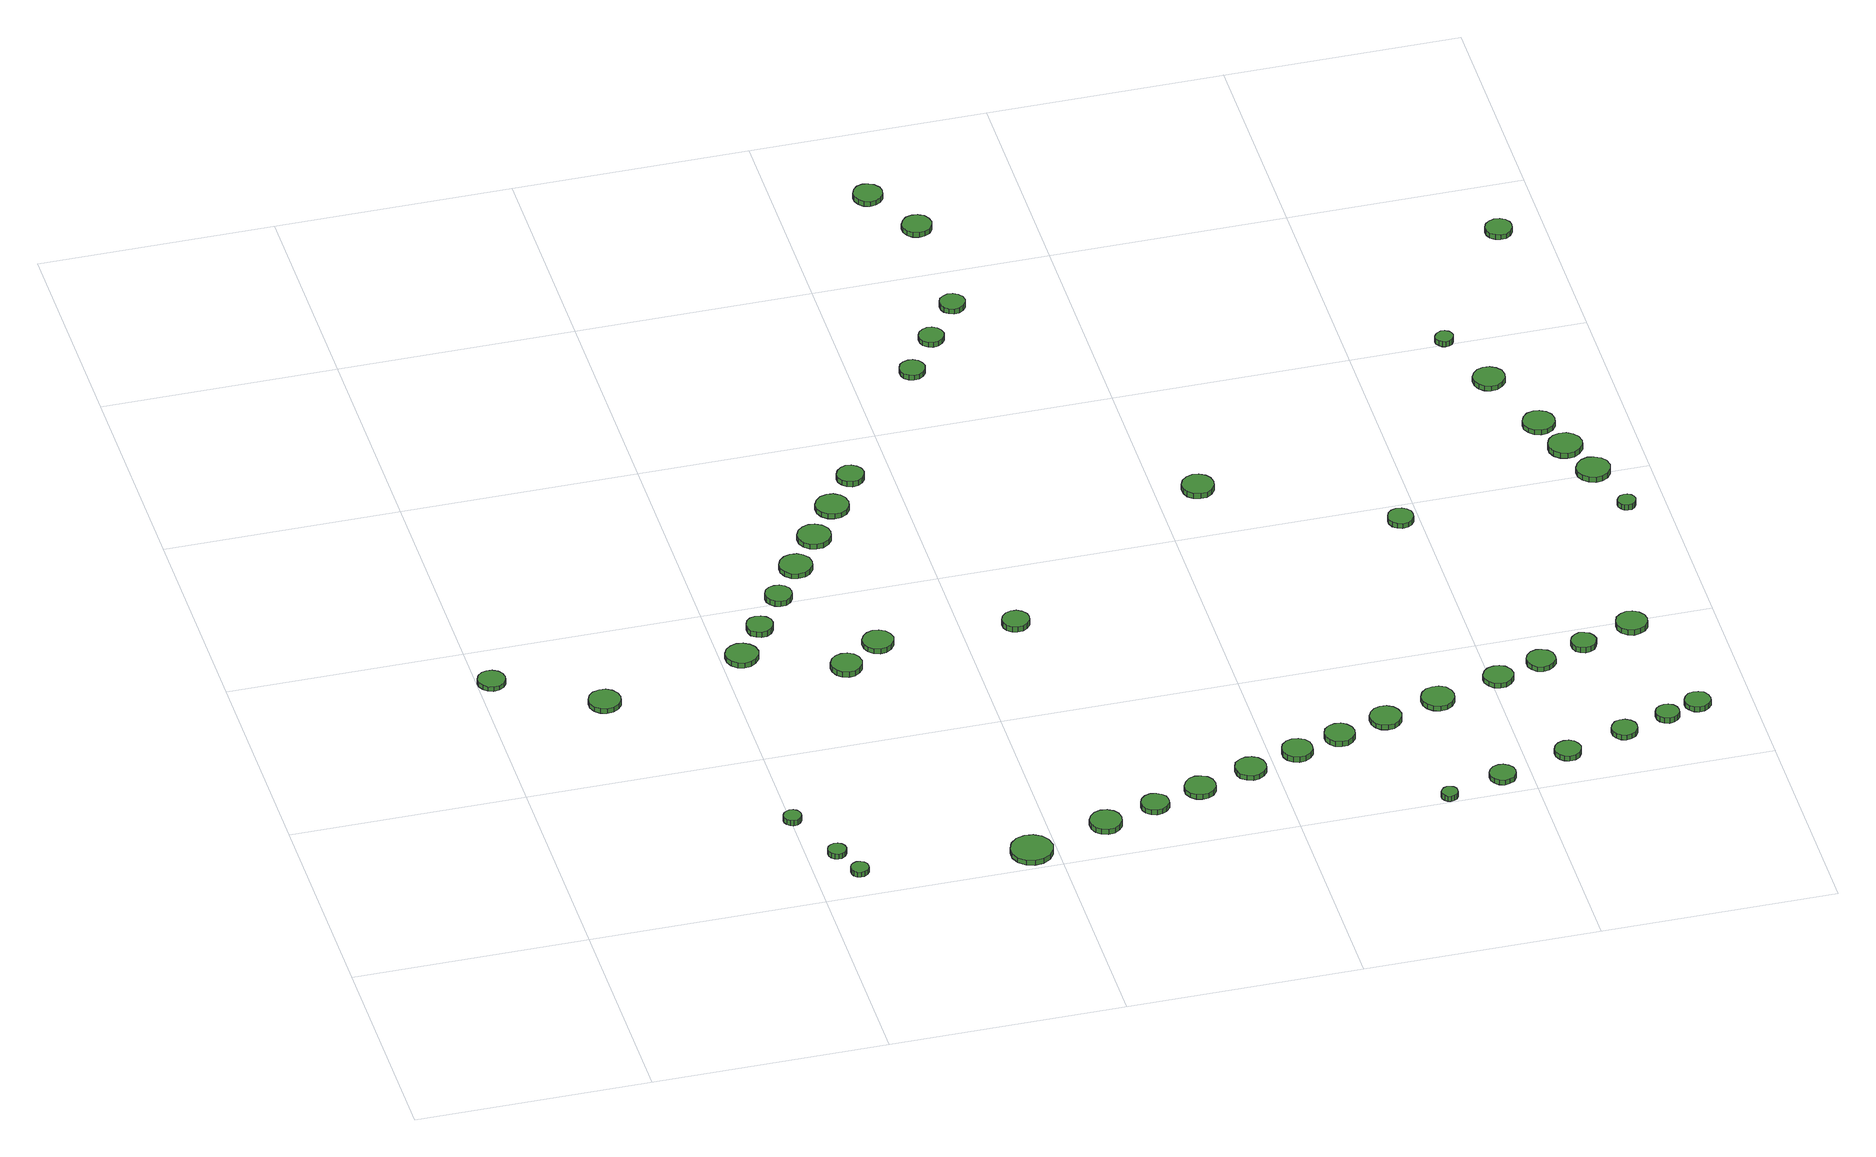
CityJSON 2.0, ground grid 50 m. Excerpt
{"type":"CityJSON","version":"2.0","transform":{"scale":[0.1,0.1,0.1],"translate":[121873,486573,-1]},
"CityObjects":{
"tree1":{"type":"SolitaryVegetationObject","attributes":{"function":"something"},"geometry":[{"type":"MultiSurface","lod":"1","boundaries":[[[0,1,2,3,4,5,6,7,8,9,10,11,12,13,14]],[[15,16,17,18,19,20,21,22,23,24,25,26,27,28,29]],[[0,29,28,1]],[[1,28,27,2]],[[2,27,26,3]],[[3,26,25,4]],[[4,25,24,5]],[[5,24,23,6]],[[6,23,22,7]],[[7,22,21,8]],[[8,21,20,9]],[[9,20,19,10]],[[10,19,18,11]],[[11,18,17,12]],[[12,17,16,13]],[[13,16,15,14]],[[14,15,29,0]]]}]},
"tree2":{"type":"SolitaryVegetationObject","attributes":{"function":"something"},"geometry":[{"type":"MultiSurface","lod":"1","boundaries":[[[30,31,32,33,34,35,36,37,38,39,40,41,42,43,44]],[[45,46,47,48,49,50,51,52,53,54,55,56,57,58,59]],[[30,59,58,31]],[[31,58,57,32]],[[32,57,56,33]],[[33,56,55,34]],[[34,55,54,35]],[[35,54,53,36]],[[36,53,52,37]],[[37,52,51,38]],[[38,51,50,39]],[[39,50,49,40]],[[40,49,48,41]],[[41,48,47,42]],[[42,47,46,43]],[[43,46,45,44]],[[44,45,59,30]]]}]},
"tree3":{"type":"SolitaryVegetationObject","attributes":{"function":"something"},"geometry":[{"type":"MultiSurface","lod":"1","boundaries":[[[60,61,62,63,64,65,66,67,68,69,70,71,72,73,74]],[[75,76,77,78,79,80,81,82,83,84,85,86,87,88,89]],[[60,89,88,61]],[[61,88,87,62]],[[62,87,86,63]],[[63,86,85,64]],[[64,85,84,65]],[[65,84,83,66]],[[66,83,82,67]],[[67,82,81,68]],[[68,81,80,69]],[[69,80,79,70]],[[70,79,78,71]],[[71,78,77,72]],[[72,77,76,73]],[[73,76,75,74]],[[74,75,89,60]]]}]},
"tree4":{"type":"SolitaryVegetationObject","attributes":{"function":"something"},"geometry":[{"type":"MultiSurface","lod":"1","boundaries":[[[90,91,92,93,94,95,96,97,98,99,100,101,102,103,104]],[[105,106,107,108,109,110,111,112,113,114,115,116,117,118,119]],[[90,119,118,91]],[[91,118,117,92]],[[92,117,116,93]],[[93,116,115,94]],[[94,115,114,95]],[[95,114,113,96]],[[96,113,112,97]],[[97,112,111,98]],[[98,111,110,99]],[[99,110,109,100]],[[100,109,108,101]],[[101,108,107,102]],[[102,107,106,103]],[[103,106,105,104]],[[104,105,119,90]]]}]},
"tree5":{"type":"SolitaryVegetationObject","attributes":{"function":"something"},"geometry":[{"type":"MultiSurface","lod":"1","boundaries":[[[120,121,122,123,124,125,126,127,128,129,130,131,132,133,134]],[[135,136,137,138,139,140,141,142,143,144,145,146,147,148,149]],[[120,149,148,121]],[[121,148,147,122]],[[122,147,146,123]],[[123,146,145,124]],[[124,145,144,125]],[[125,144,143,126]],[[126,143,142,127]],[[127,142,141,128]],[[128,141,140,129]],[[129,140,139,130]],[[130,139,138,131]],[[131,138,137,132]],[[132,137,136,133]],[[133,136,135,134]],[[134,135,149,120]]]}]},
"tree6":{"type":"SolitaryVegetationObject","attributes":{"function":"something"},"geometry":[{"type":"MultiSurface","lod":"1","boundaries":[[[150,151,152,153,154,155,156,157,158,159,160,161,162,163,164]],[[165,166,167,168,169,170,171,172,173,174,175,176,177,178,179]],[[150,179,178,151]],[[151,178,177,152]],[[152,177,176,153]],[[153,176,175,154]],[[154,175,174,155]],[[155,174,173,156]],[[156,173,172,157]],[[157,172,171,158]],[[158,171,170,159]],[[159,170,169,160]],[[160,169,168,161]],[[161,168,167,162]],[[162,167,166,163]],[[163,166,165,164]],[[164,165,179,150]]]}]},
"tree7":{"type":"SolitaryVegetationObject","attributes":{"function":"something"},"geometry":[{"type":"MultiSurface","lod":"1","boundaries":[[[180,181,182,183,184,185,186,187,188,189,190,191,192,193,194]],[[195,196,197,198,199,200,201,202,203,204,205,206,207,208,209]],[[180,209,208,181]],[[181,208,207,182]],[[182,207,206,183]],[[183,206,205,184]],[[184,205,204,185]],[[185,204,203,186]],[[186,203,202,187]],[[187,202,201,188]],[[188,201,200,189]],[[189,200,199,190]],[[190,199,198,191]],[[191,198,197,192]],[[192,197,196,193]],[[193,196,195,194]],[[194,195,209,180]]]}]},
"tree8":{"type":"SolitaryVegetationObject","attributes":{"function":"something"},"geometry":[{"type":"MultiSurface","lod":"1","boundaries":[[[210,211,212,213,214,215,216,217,218,219,220,221,222,223,224]],[[225,226,227,228,229,230,231,232,233,234,235,236,237,238,239]],[[210,239,238,211]],[[211,238,237,212]],[[212,237,236,213]],[[213,236,235,214]],[[214,235,234,215]],[[215,234,233,216]],[[216,233,232,217]],[[217,232,231,218]],[[218,231,230,219]],[[219,230,229,220]],[[220,229,228,221]],[[221,228,227,222]],[[222,227,226,223]],[[223,226,225,224]],[[224,225,239,210]]]}]},
"tree9":{"type":"SolitaryVegetationObject","attributes":{"function":"something"},"geometry":[{"type":"MultiSurface","lod":"1","boundaries":[[[240,241,242,243,244,245,246,247,248,249,250,251,252,253,254]],[[255,256,257,258,259,260,261,262,263,264,265,266,267,268,269]],[[240,269,268,241]],[[241,268,267,242]],[[242,267,266,243]],[[243,266,265,244]],[[244,265,264,245]],[[245,264,263,246]],[[246,263,262,247]],[[247,262,261,248]],[[248,261,260,249]],[[249,260,259,250]],[[250,259,258,251]],[[251,258,257,252]],[[252,257,256,253]],[[253,256,255,254]],[[254,255,269,240]]]}]},
"tree10":{"type":"SolitaryVegetationObject","attributes":{"function":"something"},"geometry":[{"type":"MultiSurface","lod":"1","boundaries":[[[270,271,272,273,274,275,276,277,278,279,280,281,282,283,284]],[[285,286,287,288,289,290,291,292,293,294,295,296,297,298,299]],[[270,299,298,271]],[[271,298,297,272]],[[272,297,296,273]],[[273,296,295,274]],[[274,295,294,275]],[[275,294,293,276]],[[276,293,292,277]],[[277,292,291,278]],[[278,291,290,279]],[[279,290,289,280]],[[280,289,288,281]],[[281,288,287,282]],[[282,287,286,283]],[[283,286,285,284]],[[284,285,299,270]]]}]},
"tree11":{"type":"SolitaryVegetationObject","attributes":{"function":"something"},"geometry":[{"type":"MultiSurface","lod":"1","boundaries":[[[300,301,302,303,304,305,306,307,308,309,310,311,312,313,314]],[[315,316,317,318,319,320,321,322,323,324,325,326,327,328,329]],[[300,329,328,301]],[[301,328,327,302]],[[302,327,326,303]],[[303,326,325,304]],[[304,325,324,305]],[[305,324,323,306]],[[306,323,322,307]],[[307,322,321,308]],[[308,321,320,309]],[[309,320,319,310]],[[310,319,318,311]],[[311,318,317,312]],[[312,317,316,313]],[[313,316,315,314]],[[314,315,329,300]]]}]},
"tree12":{"type":"SolitaryVegetationObject","attributes":{"function":"something"},"geometry":[{"type":"MultiSurface","lod":"1","boundaries":[[[330,331,332,333,334,335,336,337,338,339,340,341,342,343,344]],[[345,346,347,348,349,350,351,352,353,354,355,356,357,358,359]],[[330,359,358,331]],[[331,358,357,332]],[[332,357,356,333]],[[333,356,355,334]],[[334,355,354,335]],[[335,354,353,336]],[[336,353,352,337]],[[337,352,351,338]],[[338,351,350,339]],[[339,350,349,340]],[[340,349,348,341]],[[341,348,347,342]],[[342,347,346,343]],[[343,346,345,344]],[[344,345,359,330]]]}]},
"tree13":{"type":"SolitaryVegetationObject","attributes":{"function":"something"},"geometry":[{"type":"MultiSurface","lod":"1","boundaries":[[[360,361,362,363,364,365,366,367,368,369,370,371,372,373,374]],[[375,376,377,378,379,380,381,382,383,384,385,386,387,388,389]],[[360,389,388,361]],[[361,388,387,362]],[[362,387,386,363]],[[363,386,385,364]],[[364,385,384,365]],[[365,384,383,366]],[[366,383,382,367]],[[367,382,381,368]],[[368,381,380,369]],[[369,380,379,370]],[[370,379,378,371]],[[371,378,377,372]],[[372,377,376,373]],[[373,376,375,374]],[[374,375,389,360]]]}]},
"tree14":{"type":"SolitaryVegetationObject","attributes":{"function":"something"},"geometry":[{"type":"MultiSurface","lod":"1","boundaries":[[[390,391,392,393,394,395,396,397,398,399,400,401,402,403,404]],[[405,406,407,408,409,410,411,412,413,414,415,416,417,418,419]],[[390,419,418,391]],[[391,418,417,392]],[[392,417,416,393]],[[393,416,415,394]],[[394,415,414,395]],[[395,414,413,396]],[[396,413,412,397]],[[397,412,411,398]],[[398,411,410,399]],[[399,410,409,400]],[[400,409,408,401]],[[401,408,407,402]],[[402,407,406,403]],[[403,406,405,404]],[[404,405,419,390]]]}]},
"tree15":{"type":"SolitaryVegetationObject","attributes":{"function":"something"},"geometry":[{"type":"MultiSurface","lod":"1","boundaries":[[[420,421,422,423,424,425,426,427,428,429,430,431,432,433,434]],[[435,436,437,438,439,440,441,442,443,444,445,446,447,448,449]],[[420,449,448,421]],[[421,448,447,422]],[[422,447,446,423]],[[423,446,445,424]],[[424,445,444,425]],[[425,444,443,426]],[[426,443,442,427]],[[427,442,441,428]],[[428,441,440,429]],[[429,440,439,430]],[[430,439,438,431]],[[431,438,437,432]],[[432,437,436,433]],[[433,436,435,434]],[[434,435,449,420]]]}]},
"tree16":{"type":"SolitaryVegetationObject","attributes":{"function":"something"},"geometry":[{"type":"MultiSurface","lod":"1","boundaries":[[[450,451,452,453,454,455,456,457,458,459,460,461,462,463,464]],[[465,466,467,468,469,470,471,472,473,474,475,476,477,478,479]],[[450,479,478,451]],[[451,478,477,452]],[[452,477,476,453]],[[453,476,475,454]],[[454,475,474,455]],[[455,474,473,456]],[[456,473,472,457]],[[457,472,471,458]],[[458,471,470,459]],[[459,470,469,460]],[[460,469,468,461]],[[461,468,467,462]],[[462,467,466,463]],[[463,466,465,464]],[[464,465,479,450]]]}]},
"tree17":{"type":"SolitaryVegetationObject","attributes":{"function":"something"},"geometry":[{"type":"MultiSurface","lod":"1","boundaries":[[[480,481,482,483,484,485,486,487,488,489,490,491,492,493,494]],[[495,496,497,498,499,500,501,502,503,504,505,506,507,508,509]],[[480,509,508,481]],[[481,508,507,482]],[[482,507,506,483]],[[483,506,505,484]],[[484,505,504,485]],[[485,504,503,486]],[[486,503,502,487]],[[487,502,501,488]],[[488,501,500,489]],[[489,500,499,490]],[[490,499,498,491]],[[491,498,497,492]],[[492,497,496,493]],[[493,496,495,494]],[[494,495,509,480]]]}]},
"tree18":{"type":"SolitaryVegetationObject","attributes":{"function":"something"},"geometry":[{"type":"MultiSurface","lod":"1","boundaries":[[[510,511,512,513,514,515,516,517,518,519,520,521,522,523,524]],[[525,526,527,528,529,530,531,532,533,534,535,536,537,538,539]],[[510,539,538,511]],[[511,538,537,512]],[[512,537,536,513]],[[513,536,535,514]],[[514,535,534,515]],[[515,534,533,516]],[[516,533,532,517]],[[517,532,531,518]],[[518,531,530,519]],[[519,530,529,520]],[[520,529,528,521]],[[521,528,527,522]],[[522,527,526,523]],[[523,526,525,524]],[[524,525,539,510]]]}]},
"tree19":{"type":"SolitaryVegetationObject","attributes":{"function":"something"},"geometry":[{"type":"MultiSurface","lod":"1","boundaries":[[[540,541,542,543,544,545,546,547,548,549,550,551,552,553,554]],[[555,556,557,558,559,560,561,562,563,564,565,566,567,568,569]],[[540,569,568,541]],[[541,568,567,542]],[[542,567,566,543]],[[543,566,565,544]],[[544,565,564,545]],[[545,564,563,546]],[[546,563,562,547]],[[547,562,561,548]],[[548,561,560,549]],[[549,560,559,550]],[[550,559,558,551]],[[551,558,557,552]],[[552,557,556,553]],[[553,556,555,554]],[[554,555,569,540]]]}]},
"tree20":{"type":"SolitaryVegetationObject","attributes":{"function":"something"},"geometry":[{"type":"MultiSurface","lod":"1","boundaries":[[[570,571,572,573,574,575,576,577,578,579,580,581,582,583,584]],[[585,586,587,588,589,590,591,592,593,594,595,596,597,598,599]],[[570,599,598,571]],[[571,598,597,572]],[[572,597,596,573]],[[573,596,595,574]],[[574,595,594,575]],[[575,594,593,576]],[[576,593,592,577]],[[577,592,591,578]],[[578,591,590,579]],[[579,590,589,580]],[[580,589,588,581]],[[581,588,587,582]],[[582,587,586,583]],[[583,586,585,584]],[[584,585,599,570]]]}]},
"tree21":{"type":"SolitaryVegetationObject","attributes":{"function":"something"},"geometry":[{"type":"MultiSurface","lod":"1","boundaries":[[[600,601,602,603,604,605,606,607,608,609,610,611,612,613,614]],[[615,616,617,618,619,620,621,622,623,624,625,626,627,628,629]],[[600,629,628,601]],[[601,628,627,602]],[[602,627,626,603]],[[603,626,625,604]],[[604,625,624,605]],[[605,624,623,606]],[[606,623,622,607]],[[607,622,621,608]],[[608,621,620,609]],[[609,620,619,610]],[[610,619,618,611]],[[611,618,617,612]],[[612,617,616,613]],[[613,616,615,614]],[[614,615,629,600]]]}]},
"tree22":{"type":"SolitaryVegetationObject","attributes":{"function":"something"},"geometry":[{"type":"MultiSurface","lod":"1","boundaries":[[[630,631,632,633,634,635,636,637,638,639,640,641,642,643,644]],[[645,646,647,648,649,650,651,652,653,654,655,656,657,658,659]],[[630,659,658,631]],[[631,658,657,632]],[[632,657,656,633]],[[633,656,655,634]],[[634,655,654,635]],[[635,654,653,636]],[[636,653,652,637]],[[637,652,651,638]],[[638,651,650,639]],[[639,650,649,640]],[[640,649,648,641]],[[641,648,647,642]],[[642,647,646,643]],[[643,646,645,644]],[[644,645,659,630]]]}]},
"tree23":{"type":"SolitaryVegetationObject","attributes":{"function":"something"},"geometry":[{"type":"MultiSurface","lod":"1","boundaries":[[[660,661,662,663,664,665,666,667,668,669,670,671,672,673,674]],[[675,676,677,678,679,680,681,682,683,684,685,686,687,688,689]],[[660,689,688,661]],[[661,688,687,662]],[[662,687,686,663]],[[663,686,685,664]],[[664,685,684,665]],[[665,684,683,666]],[[666,683,682,667]],[[667,682,681,668]],[[668,681,680,669]],[[669,680,679,670]],[[670,679,678,671]],[[671,678,677,672]],[[672,677,676,673]],[[673,676,675,674]],[[674,675,689,660]]]}]},
"tree24":{"type":"SolitaryVegetationObject","attributes":{"function":"something"},"geometry":[{"type":"MultiSurface","lod":"1","boundaries":[[[690,691,692,693,694,695,696,697,698,699,700,701,702,703,704]],[[705,706,707,708,709,710,711,712,713,714,715,716,717,718,719]],[[690,719,718,691]],[[691,718,717,692]],[[692,717,716,693]],[[693,716,715,694]],[[694,715,714,695]],[[695,714,713,696]],[[696,713,712,697]],[[697,712,711,698]],[[698,711,710,699]],[[699,710,709,700]],[[700,709,708,701]],[[701,708,707,702]],[[702,707,706,703]],[[703,706,705,704]],[[704,705,719,690]]]}]},
"tree25":{"type":"SolitaryVegetationObject","attributes":{"function":"something"},"geometry":[{"type":"MultiSurface","lod":"1","boundaries":[[[720,721,722,723,724,725,726,727,728,729,730,731,732,733,734]],[[735,736,737,738,739,740,741,742,743,744,745,746,747,748,749]],[[720,749,748,721]],[[721,748,747,722]],[[722,747,746,723]],[[723,746,745,724]],[[724,745,744,725]],[[725,744,743,726]],[[726,743,742,727]],[[727,742,741,728]],[[728,741,740,729]],[[729,740,739,730]],[[730,739,738,731]],[[731,738,737,732]],[[732,737,736,733]],[[733,736,735,734]],[[734,735,749,720]]]}]},
"tree26":{"type":"SolitaryVegetationObject","attributes":{"function":"something"},"geometry":[{"type":"MultiSurface","lod":"1","boundaries":[[[750,751,752,753,754,755,756,757,758,759,760,761,762,763,764]],[[765,766,767,768,769,770,771,772,773,774,775,776,777,778,779]],[[750,779,778,751]],[[751,778,777,752]],[[752,777,776,753]],[[753,776,775,754]],[[754,775,774,755]],[[755,774,773,756]],[[756,773,772,757]],[[757,772,771,758]],[[758,771,770,759]],[[759,770,769,760]],[[760,769,768,761]],[[761,768,767,762]],[[762,767,766,763]],[[763,766,765,764]],[[764,765,779,750]]]}]},
"tree27":{"type":"SolitaryVegetationObject","attributes":{"function":"something"},"geometry":[{"type":"MultiSurface","lod":"1","boundaries":[[[780,781,782,783,784,785,786,787,788,789,790,791,792,793,794]],[[795,796,797,798,799,800,801,802,803,804,805,806,807,808,809]],[[780,809,808,781]],[[781,808,807,782]],[[782,807,806,783]],[[783,806,805,784]],[[784,805,804,785]],[[785,804,803,786]],[[786,803,802,787]],[[787,802,801,788]],[[788,801,800,789]],[[789,800,799,790]],[[790,799,798,791]],[[791,798,797,792]],[[792,797,796,793]],[[793,796,795,794]],[[794,795,809,780]]]}]},
"tree28":{"type":"SolitaryVegetationObject","attributes":{"function":"something"},"geometry":[{"type":"MultiSurface","lod":"1","boundaries":[[[810,811,812,813,814,815,816,817,818,819,820,821,822,823,824]],[[825,826,827,828,829,830,831,832,833,834,835,836,837,838,839]],[[810,839,838,811]],[[811,838,837,812]],[[812,837,836,813]],[[813,836,835,814]],[[814,835,834,815]],[[815,834,833,816]],[[816,833,832,817]],[[817,832,831,818]],[[818,831,830,819]],[[819,830,829,820]],[[820,829,828,821]],[[821,828,827,822]],[[822,827,826,823]],[[823,826,825,824]],[[824,825,839,810]]]}]},
"tree29":{"type":"SolitaryVegetationObject","attributes":{"function":"something"},"geometry":[{"type":"MultiSurface","lod":"1","boundaries":[[[840,841,842,843,844,845,846,847,848,849,850,851,852,853,854]],[[855,856,857,858,859,860,861,862,863,864,865,866,867,868,869]],[[840,869,868,841]],[[841,868,867,842]],[[842,867,866,843]],[[843,866,865,844]],[[844,865,864,845]],[[845,864,863,846]],[[846,863,862,847]],[[847,862,861,848]],[[848,861,860,849]],[[849,860,859,850]],[[850,859,858,851]],[[851,858,857,852]],[[852,857,856,853]],[[853,856,855,854]],[[854,855,869,840]]]}]},
"tree30":{"type":"SolitaryVegetationObject","attributes":{"function":"something"},"geometry":[{"type":"MultiSurface","lod":"1","boundaries":[[[870,871,872,873,874,875,876,877,878,879,880,881,882,883,884]],[[885,886,887,888,889,890,891,892,893,894,895,896,897,898,899]],[[870,899,898,871]],[[871,898,897,872]],[[872,897,896,873]],[[873,896,895,874]],[[874,895,894,875]],[[875,894,893,876]],[[876,893,892,877]],[[877,892,891,878]],[[878,891,890,879]],[[879,890,889,880]],[[880,889,888,881]],[[881,888,887,882]],[[882,887,886,883]],[[883,886,885,884]],[[884,885,899,870]]]}]},
"tree31":{"type":"SolitaryVegetationObject","attributes":{"function":"something"},"geometry":[{"type":"MultiSurface","lod":"1","boundaries":[[[900,901,902,903,904,905,906,907,908,909,910,911,912,913,914]],[[915,916,917,918,919,920,921,922,923,924,925,926,927,928,929]],[[900,929,928,901]],[[901,928,927,902]],[[902,927,926,903]],[[903,926,925,904]],[[904,925,924,905]],[[905,924,923,906]],[[906,923,922,907]],[[907,922,921,908]],[[908,921,920,909]],[[909,920,919,910]],[[910,919,918,911]],[[911,918,917,912]],[[912,917,916,913]],[[913,916,915,914]],[[914,915,929,900]]]}]},
"tree32":{"type":"SolitaryVegetationObject","attributes":{"function":"something"},"geometry":[{"type":"MultiSurface","lod":"1","boundaries":[[[930,931,932,933,934,935,936,937,938,939,940,941,942,943,944]],[[945,946,947,948,949,950,951,952,953,954,955,956,957,958,959]],[[930,959,958,931]],[[931,958,957,932]],[[932,957,956,933]],[[933,956,955,934]],[[934,955,954,935]],[[935,954,953,936]],[[936,953,952,937]],[[937,952,951,938]],[[938,951,950,939]],[[939,950,949,940]],[[940,949,948,941]],[[941,948,947,942]],[[942,947,946,943]],[[943,946,945,944]],[[944,945,959,930]]]}]},
"tree33":{"type":"SolitaryVegetationObject","attributes":{"function":"something"},"geometry":[{"type":"MultiSurface","lod":"1","boundaries":[[[960,961,962,963,964,965,966,967,968,969,970,971,972,973,974]],[[975,976,977,978,979,980,981,982,983,984,985,986,987,988,989]],[[960,989,988,961]],[[961,988,987,962]],[[962,987,986,963]],[[963,986,985,964]],[[964,985,984,965]],[[965,984,983,966]],[[966,983,982,967]],[[967,982,981,968]],[[968,981,980,969]],[[969,980,979,970]],[[970,979,978,971]],[[971,978,977,972]],[[972,977,976,973]],[[973,976,975,974]],[[974,975,989,960]]]}]},
"tree34":{"type":"SolitaryVegetationObject","attributes":{"function":"something"},"geometry":[{"type":"MultiSurface","lod":"1","boundaries":[[[990,991,992,993,994,995,996,997,998,999,1000,1001,1002,1003,1004]],[[1005,1006,1007,1008,1009,1010,1011,1012,1013,1014,1015,1016,1017,1018,1019]],[[990,1019,1018,991]],[[991,1018,1017,992]],[[992,1017,1016,993]],[[993,1016,1015,994]],[[994,1015,1014,995]],[[995,1014,1013,996]],[[996,1013,1012,997]],[[997,1012,1011,998]],[[998,1011,1010,999]],[[999,1010,1009,1000]],[[1000,1009,1008,1001]],[[1001,1008,1007,1002]],[[1002,1007,1006,1003]],[[1003,1006,1005,1004]],[[1004,1005,1019,990]]]}]},
"tree35":{"type":"SolitaryVegetationObject","attributes":{"function":"something"},"geometry":[{"type":"MultiSurface","lod":"1","boundaries":[[[1020,1021,1022,1023,1024,1025,1026,1027,1028,1029,1030,1031,1032,1033,1034]],[[1035,1036,1037,1038,1039,1040,1041,1042,1043,1044,1045,1046,1047,1048,1049]],[[1020,1049,1048,1021]],[[1021,1048,1047,1022]],[[1022,1047,1046,1023]],[[1023,1046,1045,1024]],[[1024,1045,1044,1025]],[[1025,1044,1043,1026]],[[1026,1043,1042,1027]],[[1027,1042,1041,1028]],[[1028,1041,1040,1029]],[[1029,1040,1039,1030]],[[1030,1039,1038,1031]],[[1031,1038,1037,1032]],[[1032,1037,1036,1033]],[[1033,1036,1035,1034]],[[1034,1035,1049,1020]]]}]},
"tree36":{"type":"SolitaryVegetationObject","attributes":{"function":"something"},"geometry":[{"type":"MultiSurface","lod":"1","boundaries":[[[1050,1051,1052,1053,1054,1055,1056,1057,1058,1059,1060,1061,1062,1063,1064]],[[1065,1066,1067,1068,1069,1070,1071,1072,1073,1074,1075,1076,1077,1078,1079]],[[1050,1079,1078,1051]],[[1051,1078,1077,1052]],[[1052,1077,1076,1053]],[[1053,1076,1075,1054]],[[1054,1075,1074,1055]],[[1055,1074,1073,1056]],[[1056,1073,1072,1057]],[[1057,1072,1071,1058]],[[1058,1071,1070,1059]],[[1059,1070,1069,1060]],[[1060,1069,1068,1061]],[[1061,1068,1067,1062]],[[1062,1067,1066,1063]],[[1063,1066,1065,1064]],[[1064,1065,1079,1050]]]}]},
"tree37":{"type":"SolitaryVegetationObject","attributes":{"function":"something"},"geometry":[{"type":"MultiSurface","lod":"1","boundaries":[[[1080,1081,1082,1083,1084,1085,1086,1087,1088,1089,1090,1091,1092,1093,1094]],[[1095,1096,1097,1098,1099,1100,1101,1102,1103,1104,1105,1106,1107,1108,1109]],[[1080,1109,1108,1081]],[[1081,1108,1107,1082]],[[1082,1107,1106,1083]],[[1083,1106,1105,1084]],[[1084,1105,1104,1085]],[[1085,1104,1103,1086]],[[1086,1103,1102,1087]],[[1087,1102,1101,1088]],[[1088,1101,1100,1089]],[[1089,1100,1099,1090]],[[1090,1099,1098,1091]],[[1091,1098,1097,1092]],[[1092,1097,1096,1093]],[[1093,1096,1095,1094]],[[1094,1095,1109,1080]]]}]},
"tree38":{"type":"SolitaryVegetationObject","attributes":{"function":"something"},"geometry":[{"type":"MultiSurface","lod":"1","boundaries":[[[1110,1111,1112,1113,1114,1115,1116,1117,1118,1119,1120,1121,1122,1123,1124]],[[1125,1126,1127,1128,1129,1130,1131,1132,1133,1134,1135,1136,1137,1138,1139]],[[1110,1139,1138,1111]],[[1111,1138,1137,1112]],[[1112,1137,1136,1113]],[[1113,1136,1135,1114]],[[1114,1135,1134,1115]],[[1115,1134,1133,1116]],[[1116,1133,1132,1117]],[[1117,1132,1131,1118]],[[1118,1131,1130,1119]],[[1119,1130,1129,1120]],[[1120,1129,1128,1121]],[[1121,1128,1127,1122]],[[1122,1127,1126,1123]],[[1123,1126,1125,1124]],[[1124,1125,1139,1110]]]}]},
"tree39":{"type":"SolitaryVegetationObject","attributes":{"function":"something"},"geometry":[{"type":"MultiSurface","lod":"1","boundaries":[[[1140,1141,1142,1143,1144,1145,1146,1147,1148,1149,1150,1151,1152,1153,1154]],[[1155,1156,1157,1158,1159,1160,1161,1162,1163,1164,1165,1166,1167,1168,1169]],[[1140,1169,1168,1141]],[[1141,1168,1167,1142]],[[1142,1167,1166,1143]],[[1143,1166,1165,1144]],[[1144,1165,1164,1145]],[[1145,1164,1163,1146]],[[1146,1163,1162,1147]],[[1147,1162,1161,1148]],[[1148,1161,1160,1149]],[[1149,1160,1159,1150]],[[1150,1159,1158,1151]],[[1151,1158,1157,1152]],[[1152,1157,1156,1153]],[[1153,1156,1155,1154]],[[1154,1155,1169,1140]]]}]},
"tree40":{"type":"SolitaryVegetationObject","attributes":{"function":"something"},"geometry":[{"type":"MultiSurface","lod":"1","boundaries":[[[1170,1171,1172,1173,1174,1175,1176,1177,1178,1179,1180,1181,1182,1183,1184]],[[1185,1186,1187,1188,1189,1190,1191,1192,1193,1194,1195,1196,1197,1198,1199]],[[1170,1199,1198,1171]],[[1171,1198,1197,1172]],[[1172,1197,1196,1173]],[[1173,1196,1195,1174]],[[1174,1195,1194,1175]],[[1175,1194,1193,1176]],[[1176,1193,1192,1177]],[[1177,1192,1191,1178]],[[1178,1191,1190,1179]],[[1179,1190,1189,1180]],[[1180,1189,1188,1181]],[[1181,1188,1187,1182]],[[1182,1187,1186,1183]],[[1183,1186,1185,1184]],[[1184,1185,1199,1170]]]}]},
"tree41":{"type":"SolitaryVegetationObject","attributes":{"function":"something"},"geometry":[{"type":"MultiSurface","lod":"1","boundaries":[[[1200,1201,1202,1203,1204,1205,1206,1207,1208,1209,1210,1211,1212,1213,1214]],[[1215,1216,1217,1218,1219,1220,1221,1222,1223,1224,1225,1226,1227,1228,1229]],[[1200,1229,1228,1201]],[[1201,1228,1227,1202]],[[1202,1227,1226,1203]],[[1203,1226,1225,1204]],[[1204,1225,1224,1205]],[[1205,1224,1223,1206]],[[1206,1223,1222,1207]],[[1207,1222,1221,1208]],[[1208,1221,1220,1209]],[[1209,1220,1219,1210]],[[1210,1219,1218,1211]],[[1211,1218,1217,1212]],[[1212,1217,1216,1213]],[[1213,1216,1215,1214]],[[1214,1215,1229,1200]]]}]},
"tree42":{"type":"SolitaryVegetationObject","attributes":{"function":"something"},"geometry":[{"type":"MultiSurface","lod":"1","boundaries":[[[1230,1231,1232,1233,1234,1235,1236,1237,1238,1239,1240,1241,1242,1243,1244]],[[1245,1246,1247,1248,1249,1250,1251,1252,1253,1254,1255,1256,1257,1258,1259]],[[1230,1259,1258,1231]],[[1231,1258,1257,1232]],[[1232,1257,1256,1233]],[[1233,1256,1255,1234]],[[1234,1255,1254,1235]],[[1235,1254,1253,1236]],[[1236,1253,1252,1237]],[[1237,1252,1251,1238]],[[1238,1251,1250,1239]],[[1239,1250,1249,1240]],[[1240,1249,1248,1241]],[[1241,1248,1247,1242]],[[1242,1247,1246,1243]],[[1243,1246,1245,1244]],[[1244,1245,1259,1230]]]}]},
"tree43":{"type":"SolitaryVegetationObject","attributes":{"function":"something"},"geometry":[{"type":"MultiSurface","lod":"1","boundaries":[[[1260,1261,1262,1263,1264,1265,1266,1267,1268,1269,1270,1271,1272,1273,1274]],[[1275,1276,1277,1278,1279,1280,1281,1282,1283,1284,1285,1286,1287,1288,1289]],[[1260,1289,1288,1261]],[[1261,1288,1287,1262]],[[1262,1287,1286,1263]],[[1263,1286,1285,1264]],[[1264,1285,1284,1265]],[[1265,1284,1283,1266]],[[1266,1283,1282,1267]],[[1267,1282,1281,1268]],[[1268,1281,1280,1269]],[[1269,1280,1279,1270]],[[1270,1279,1278,1271]],[[1271,1278,1277,1272]],[[1272,1277,1276,1273]],[[1273,1276,1275,1274]],[[1274,1275,1289,1260]]]}]},
"tree44":{"type":"SolitaryVegetationObject","attributes":{"function":"something"},"geometry":[{"type":"MultiSurface","lod":"1","boundaries":[[[1290,1291,1292,1293,1294,1295,1296,1297,1298,1299,1300,1301,1302,1303,1304]],[[1305,1306,1307,1308,1309,1310,1311,1312,1313,1314,1315,1316,1317,1318,1319]],[[1290,1319,1318,1291]],[[1291,1318,1317,1292]],[[1292,1317,1316,1293]],[[1293,1316,1315,1294]],[[1294,1315,1314,1295]],[[1295,1314,1313,1296]],[[1296,1313,1312,1297]],[[1297,1312,1311,1298]],[[1298,1311,1310,1299]],[[1299,1310,1309,1300]],[[1300,1309,1308,1301]],[[1301,1308,1307,1302]],[[1302,1307,1306,1303]],[[1303,1306,1305,1304]],[[1304,1305,1319,1290]]]}]},
"tree45":{"type":"SolitaryVegetationObject","attributes":{"function":"something"},"geometry":[{"type":"MultiSurface","lod":"1","boundaries":[[[1320,1321,1322,1323,1324,1325,1326,1327,1328,1329,1330,1331,1332,1333,1334]],[[1335,1336,1337,1338,1339,1340,1341,1342,1343,1344,1345,1346,1347,1348,1349]],[[1320,1349,1348,1321]],[[1321,1348,1347,1322]],[[1322,1347,1346,1323]],[[1323,1346,1345,1324]],[[1324,1345,1344,1325]],[[1325,1344,1343,1326]],[[1326,1343,1342,1327]],[[1327,1342,1341,1328]],[[1328,1341,1340,1329]],[[1329,1340,1339,1330]],[[1330,1339,1338,1331]],[[1331,1338,1337,1332]],[[1332,1337,1336,1333]],[[1333,1336,1335,1334]],[[1334,1335,1349,1320]]]}]},
"tree46":{"type":"SolitaryVegetationObject","attributes":{"function":"something"},"geometry":[{"type":"MultiSurface","lod":"1","boundaries":[[[1350,1351,1352,1353,1354,1355,1356,1357,1358,1359,1360,1361,1362,1363,1364]],[[1365,1366,1367,1368,1369,1370,1371,1372,1373,1374,1375,1376,1377,1378,1379]],[[1350,1379,1378,1351]],[[1351,1378,1377,1352]],[[1352,1377,1376,1353]],[[1353,1376,1375,1354]],[[1354,1375,1374,1355]],[[1355,1374,1373,1356]],[[1356,1373,1372,1357]],[[1357,1372,1371,1358]],[[1358,1371,1370,1359]],[[1359,1370,1369,1360]],[[1360,1369,1368,1361]],[[1361,1368,1367,1362]],[[1362,1367,1366,1363]],[[1363,1366,1365,1364]],[[1364,1365,1379,1350]]]}]},
"tree47":{"type":"SolitaryVegetationObject","attributes":{"function":"something"},"geometry":[{"type":"MultiSurface","lod":"1","boundaries":[[[1380,1381,1382,1383,1384,1385,1386,1387,1388,1389,1390,1391,1392,1393,1394]],[[1395,1396,1397,1398,1399,1400,1401,1402,1403,1404,1405,1406,1407,1408,1409]],[[1380,1409,1408,1381]],[[1381,1408,1407,1382]],[[1382,1407,1406,1383]],[[1383,1406,1405,1384]],[[1384,1405,1404,1385]],[[1385,1404,1403,1386]],[[1386,1403,1402,1387]],[[1387,1402,1401,1388]],[[1388,1401,1400,1389]],[[1389,1400,1399,1390]],[[1390,1399,1398,1391]],[[1391,1398,1397,1392]],[[1392,1397,1396,1393]],[[1393,1396,1395,1394]],[[1394,1395,1409,1380]]]}]},
"tree48":{"type":"SolitaryVegetationObject","attributes":{"function":"something"},"geometry":[{"type":"MultiSurface","lod":"1","boundaries":[[[1410,1411,1412,1413,1414,1415,1416,1417,1418,1419,1420,1421,1422,1423,1424]],[[1425,1426,1427,1428,1429,1430,1431,1432,1433,1434,1435,1436,1437,1438,1439]],[[1410,1439,1438,1411]],[[1411,1438,1437,1412]],[[1412,1437,1436,1413]],[[1413,1436,1435,1414]],[[1414,1435,1434,1415]],[[1415,1434,1433,1416]],[[1416,1433,1432,1417]],[[1417,1432,1431,1418]],[[1418,1431,1430,1419]],[[1419,1430,1429,1420]],[[1420,1429,1428,1421]],[[1421,1428,1427,1422]],[[1422,1427,1426,1423]],[[1423,1426,1425,1424]],[[1424,1425,1439,1410]]]}]}
},
"vertices":[
[58,888,19],[56,899,19],[49,909,19],[38,915,19],[26,916,19],[15,913,19],[6,905,19],[1,894,19],[1,882,19],[6,871,19],[15,863,19],[26,859,19],[38,860,19],[49,866,19],[56,876,19],[56,876,8],[49,866,8],[38,860,8],[26,859,8],[15,863,8],[6,871,8],[1,882,8],[1,894,8],[6,905,8],[15,913,8],[26,916,8],[38,915,8],[49,909,8],[56,899,8],[58,888,8],
[266,753,26],[263,766,26],[255,778,26],[243,785,26],[229,786,26],[215,782,26],[205,773,26],[199,760,26],[199,746,26],[205,733,26],[215,724,26],[229,719,26],[243,721,26],[255,728,26],[263,739,26],[263,739,14],[255,728,14],[243,721,14],[229,719,14],[215,724,14],[205,733,14],[199,746,14],[199,760,14],[205,773,14],[215,782,14],[229,786,14],[243,785,14],[255,778,14],[263,766,14],[266,753,14],
[518,267,32],[516,275,32],[512,281,32],[505,285,32],[497,286,32],[490,283,32],[484,278,32],[481,271,32],[481,263,32],[484,256,32],[490,251,32],[497,248,32],[505,249,32],[512,253,32],[516,259,32],[516,259,19],[512,253,19],[505,249,19],[497,248,19],[490,251,19],[484,256,19],[481,263,19],[481,271,19],[484,278,19],[490,283,19],[497,286,19],[505,285,19],[512,281,19],[516,275,19],[518,267,19],
[579,137,29],[577,145,29],[572,152,29],[565,156,29],[557,157,29],[549,154,29],[543,149,29],[540,142,29],[540,133,29],[543,126,29],[549,121,29],[557,118,29],[565,119,29],[572,123,29],[577,130,29],[577,130,17],[572,123,17],[565,119,17],[557,118,17],[549,121,17],[543,126,17],[540,133,17],[540,142,17],[543,149,17],[549,154,17],[557,157,17],[565,156,17],[572,152,17],[577,145,17],[579,137,17],
[606,65,30],[605,73,30],[600,79,30],[593,83,30],[585,84,30],[578,81,30],[572,76,30],[569,69,30],[569,61,30],[572,54,30],[578,48,30],[585,46,30],[593,47,30],[600,51,30],[605,57,30],[605,57,18],[600,51,18],[593,47,18],[585,46,18],[578,48,18],[572,54,18],[569,61,18],[569,69,18],[572,76,18],[578,81,18],[585,84,18],[593,83,18],[600,79,18],[605,73,18],[606,65,18],
[576,827,29],[573,842,29],[564,853,29],[552,860,29],[538,862,29],[524,857,29],[513,848,29],[507,835,29],[507,820,29],[513,807,29],[524,797,29],[538,793,29],[552,795,29],[564,802,29],[573,813,29],[573,813,17],[564,802,17],[552,795,17],[538,793,17],[524,797,17],[513,807,17],[507,820,17],[507,835,17],[513,848,17],[524,857,17],[538,862,17],[552,860,17],[564,853,17],[573,842,17],[576,827,17],
[631,916,27],[628,928,27],[621,937,27],[611,943,27],[599,944,27],[588,941,27],[579,933,27],[575,922,27],[575,910,27],[579,899,27],[588,892,27],[599,888,27],[611,889,27],[621,895,27],[628,905,27],[628,905,14],[621,895,14],[611,889,14],[599,888,14],[588,892,14],[579,899,14],[575,910,14],[575,922,14],[579,933,14],[588,941,14],[599,944,14],[611,943,14],[621,937,14],[628,928,14],[631,916,14],
[990,47,23],[986,65,23],[975,80,23],[959,89,23],[941,91,23],[923,86,23],[909,73,23],[902,56,23],[902,38,23],[909,21,23],[923,8,23],[941,3,23],[959,5,23],[975,14,23],[986,29,23],[986,29,11],[975,14,11],[959,5,11],[941,3,11],[923,8,11],[909,21,11],[902,38,11],[902,56,11],[909,73,11],[923,86,11],[941,91,11],[959,89,11],[975,80,11],[986,65,11],[990,47,11],
[771,739,31],[768,753,31],[760,764,31],[748,771,31],[735,772,31],[722,768,31],[712,759,31],[706,746,31],[706,733,31],[712,720,31],[722,711,31],[735,707,31],[748,708,31],[760,715,31],[768,726,31],[768,726,18],[760,715,18],[748,708,18],[735,707,18],[722,711,18],[712,720,18],[706,733,18],[706,746,18],[712,759,18],[722,768,18],[735,772,18],[748,771,18],[760,764,18],[768,753,18],[771,739,18],
[695,1011,24],[693,1023,24],[686,1032,24],[676,1038,24],[664,1039,24],[653,1036,24],[644,1028,24],[639,1017,24],[639,1005,24],[644,995,24],[653,987,24],[664,983,24],[676,984,24],[686,990,24],[693,1000,24],[693,1000,11],[686,990,11],[676,984,11],[664,983,11],[653,987,11],[644,995,11],[639,1005,11],[639,1017,11],[644,1028,11],[653,1036,11],[664,1039,11],[676,1038,11],[686,1032,11],[693,1023,11],[695,1011,11],
[762,1101,22],[759,1115,22],[750,1127,22],[738,1134,22],[723,1135,22],[710,1131,22],[699,1121,22],[693,1108,22],[693,1094,22],[699,1081,22],[710,1071,22],[723,1067,22],[738,1068,22],[750,1075,22],[759,1087,22],[759,1087,10],[750,1075,10],[738,1068,10],[723,1067,10],[710,1071,10],[699,1081,10],[693,1094,10],[693,1108,10],[699,1121,10],[710,1131,10],[723,1135,10],[738,1134,10],[750,1127,10],[759,1115,10],[762,1101,10],
[853,799,31],[850,812,31],[842,823,31],[830,830,31],[817,832,31],[804,827,31],[794,818,31],[788,806,31],[788,792,31],[794,780,31],[804,770,31],[817,766,31],[830,768,31],[842,774,31],[850,786,31],[850,786,19],[842,774,19],[830,768,19],[817,766,19],[804,770,19],[794,780,19],[788,792,19],[788,806,19],[794,818,19],[804,827,19],[817,832,19],[830,830,19],[842,823,19],[850,812,19],[853,799,19],
[825,1191,20],[822,1205,20],[813,1217,20],[800,1224,20],[786,1226,20],[772,1221,20],[761,1211,20],[755,1198,20],[755,1183,20],[761,1170,20],[772,1160,20],[786,1156,20],[800,1157,20],[813,1165,20],[822,1176,20],[822,1176,8],[813,1165,8],[800,1157,8],[786,1156,8],[772,1160,8],[761,1170,8],[755,1183,8],[755,1198,8],[761,1211,8],[772,1221,8],[786,1226,8],[800,1224,8],[813,1217,8],[822,1205,8],[825,1191,8],
[1151,107,18],[1148,121,18],[1140,132,18],[1128,139,18],[1114,141,18],[1100,136,18],[1090,127,18],[1084,114,18],[1084,100,18],[1090,87,18],[1100,78,18],[1114,73,18],[1128,75,18],[1140,82,18],[1148,93,18],[1148,93,5],[1140,82,5],[1128,75,5],[1114,73,5],[1100,78,5],[1090,87,5],[1084,100,5],[1084,114,5],[1090,127,5],[1100,136,5],[1114,141,5],[1128,139,5],[1140,132,5],[1148,121,5],[1151,107,5],
[886,1280,20],[883,1295,20],[875,1306,20],[862,1314,20],[848,1315,20],[834,1311,20],[823,1301,20],[817,1288,20],[817,1273,20],[823,1260,20],[834,1250,20],[848,1246,20],[862,1247,20],[875,1254,20],[883,1266,20],[883,1266,8],[875,1254,8],[862,1247,8],[848,1246,8],[834,1250,8],[823,1260,8],[817,1273,8],[817,1288,8],[823,1301,8],[834,1311,8],[848,1315,8],[862,1314,8],[875,1306,8],[883,1295,8],[886,1280,8],
[1259,141,17],[1257,153,17],[1249,162,17],[1239,168,17],[1227,170,17],[1215,166,17],[1206,158,17],[1201,147,17],[1201,135,17],[1206,124,17],[1215,116,17],[1227,112,17],[1239,113,17],[1249,119,17],[1257,129,17],[1257,129,5],[1249,119,5],[1239,113,5],[1227,112,5],[1215,116,5],[1206,124,5],[1201,135,5],[1201,147,5],[1206,158,5],[1215,166,5],[1227,170,5],[1239,168,5],[1249,162,5],[1257,153,5],[1259,141,5],
[943,1371,20],[940,1383,20],[933,1392,20],[923,1398,20],[911,1400,20],[900,1396,20],[891,1388,20],[886,1377,20],[886,1365,20],[891,1355,20],[900,1347,20],[911,1343,20],[923,1344,20],[933,1350,20],[940,1360,20],[940,1360,7],[933,1350,7],[923,1344,7],[911,1343,7],[900,1347,7],[891,1355,7],[886,1365,7],[886,1377,7],[891,1388,7],[900,1396,7],[911,1400,7],[923,1398,7],[933,1392,7],[940,1383,7],[943,1371,7],
[1140,801,26],[1138,813,26],[1130,823,26],[1120,829,26],[1108,830,26],[1097,826,26],[1088,818,26],[1083,807,26],[1083,795,26],[1088,784,26],[1097,776,26],[1108,773,26],[1120,774,26],[1130,780,26],[1138,790,26],[1138,790,13],[1130,780,13],[1120,774,13],[1108,773,13],[1097,776,13],[1088,784,13],[1083,795,13],[1083,807,13],[1088,818,13],[1097,826,13],[1108,830,13],[1120,829,13],[1130,823,13],[1138,813,13],[1140,801,13],
[1366,171,17],[1363,185,17],[1355,196,17],[1343,202,17],[1330,204,17],[1317,200,17],[1307,190,17],[1301,178,17],[1301,164,17],[1307,152,17],[1317,143,17],[1330,139,17],[1343,140,17],[1355,147,17],[1363,158,17],[1363,158,5],[1355,147,5],[1343,140,5],[1330,139,5],[1317,143,5],[1307,152,5],[1301,164,5],[1301,178,5],[1307,190,5],[1317,200,5],[1330,204,5],[1343,202,5],[1355,196,5],[1363,185,5],[1366,171,5],
[1482,207,17],[1479,221,17],[1471,232,17],[1459,238,17],[1446,240,17],[1433,236,17],[1422,227,17],[1417,214,17],[1417,200,17],[1422,188,17],[1433,179,17],[1446,174,17],[1459,176,17],[1471,183,17],[1479,194,17],[1479,194,5],[1471,183,5],[1459,176,5],[1446,174,5],[1433,179,5],[1422,188,5],[1417,200,5],[1417,214,5],[1422,227,5],[1433,236,5],[1446,240,5],[1459,238,5],[1471,232,5],[1479,221,5],[1482,207,5],
[1588,242,18],[1586,255,18],[1578,266,18],[1566,273,18],[1553,274,18],[1540,270,18],[1530,261,18],[1525,249,18],[1525,235,18],[1530,223,18],[1540,214,18],[1553,210,18],[1566,211,18],[1578,218,18],[1586,229,18],[1586,229,5],[1578,218,5],[1566,211,5],[1553,210,5],[1540,214,5],[1530,223,5],[1525,235,5],[1525,249,5],[1530,261,5],[1540,270,5],[1553,274,5],[1566,273,5],[1578,266,5],[1586,255,5],[1588,242,5],
[1155,1687,19],[1152,1698,19],[1146,1707,19],[1136,1713,19],[1125,1714,19],[1114,1710,19],[1106,1703,19],[1102,1693,19],[1102,1681,19],[1106,1671,19],[1114,1664,19],[1125,1660,19],[1136,1661,19],[1146,1667,19],[1152,1676,19],[1152,1676,7],[1146,1667,7],[1136,1661,7],[1125,1660,7],[1114,1664,7],[1106,1671,7],[1102,1681,7],[1102,1693,7],[1106,1703,7],[1114,1710,7],[1125,1714,7],[1136,1713,7],[1146,1707,7],[1152,1698,7],[1155,1687,7],
[1221,1784,19],[1218,1795,19],[1212,1804,19],[1202,1810,19],[1191,1811,19],[1181,1807,19],[1172,1800,19],[1168,1790,19],[1168,1779,19],[1172,1769,19],[1181,1761,19],[1191,1758,19],[1202,1759,19],[1212,1765,19],[1218,1774,19],[1218,1774,7],[1212,1765,7],[1202,1759,7],[1191,1758,7],[1181,1761,7],[1172,1769,7],[1168,1779,7],[1168,1790,7],[1172,1800,7],[1181,1807,7],[1191,1811,7],[1202,1810,7],[1212,1804,7],[1218,1795,7],[1221,1784,7],
[1685,270,18],[1682,283,18],[1674,294,18],[1663,301,18],[1650,302,18],[1637,298,18],[1627,289,18],[1622,277,18],[1622,264,18],[1627,252,18],[1637,243,18],[1650,239,18],[1663,240,18],[1674,247,18],[1682,257,18],[1682,257,5],[1674,247,5],[1663,240,5],[1650,239,5],[1637,243,5],[1627,252,5],[1622,264,5],[1622,277,5],[1627,289,5],[1637,298,5],[1650,302,5],[1663,301,5],[1674,294,5],[1682,283,5],[1685,270,5],
[1836,20,18],[1835,27,18],[1831,33,18],[1824,36,18],[1817,37,18],[1810,35,18],[1805,30,18],[1802,24,18],[1802,16,18],[1805,10,18],[1810,5,18],[1817,3,18],[1824,4,18],[1831,7,18],[1835,13,18],[1835,13,5],[1831,7,5],[1824,4,5],[1817,3,5],[1810,5,5],[1805,10,5],[1802,16,5],[1802,24,5],[1805,30,5],[1810,35,5],[1817,37,5],[1824,36,5],[1831,33,5],[1835,27,5],[1836,20,5],
[1291,1883,19],[1289,1894,19],[1282,1903,19],[1272,1909,19],[1261,1910,19],[1251,1906,19],[1242,1899,19],[1238,1889,19],[1238,1877,19],[1242,1867,19],[1251,1860,19],[1261,1856,19],[1272,1857,19],[1282,1863,19],[1289,1872,19],[1289,1872,7],[1282,1863,7],[1272,1857,7],[1261,1856,7],[1251,1860,7],[1242,1867,7],[1238,1877,7],[1238,1889,7],[1242,1899,7],[1251,1906,7],[1261,1910,7],[1272,1909,7],[1282,1903,7],[1289,1894,7],[1291,1883,7],
[1792,303,17],[1789,317,17],[1781,328,17],[1769,335,17],[1755,336,17],[1742,332,17],[1732,323,17],[1726,310,17],[1726,296,17],[1732,283,17],[1742,274,17],[1755,270,17],[1769,271,17],[1781,278,17],[1789,289,17],[1789,289,5],[1781,278,5],[1769,271,5],[1755,270,5],[1742,274,5],[1732,283,5],[1726,296,5],[1726,310,5],[1732,323,5],[1742,332,5],[1755,336,5],[1769,335,5],[1781,328,5],[1789,317,5],[1792,303,5],
[1223,2283,19],[1220,2295,19],[1212,2306,19],[1201,2312,19],[1189,2314,19],[1176,2310,19],[1167,2301,19],[1162,2289,19],[1162,2277,19],[1167,2265,19],[1176,2256,19],[1189,2252,19],[1201,2254,19],[1212,2260,19],[1220,2270,19],[1220,2270,7],[1212,2260,7],[1201,2254,7],[1189,2252,7],[1176,2256,7],[1167,2265,7],[1162,2277,7],[1162,2289,7],[1167,2301,7],[1176,2310,7],[1189,2314,7],[1201,2312,7],[1212,2306,7],[1220,2295,7],[1223,2283,7],
[1293,2156,19],[1290,2168,19],[1283,2179,19],[1271,2185,19],[1259,2187,19],[1246,2183,19],[1237,2174,19],[1231,2162,19],[1231,2149,19],[1237,2137,19],[1246,2129,19],[1259,2125,19],[1271,2126,19],[1283,2132,19],[1290,2143,19],[1290,2143,7],[1283,2132,7],[1271,2126,7],[1259,2125,7],[1246,2129,7],[1237,2137,7],[1231,2149,7],[1231,2162,7],[1237,2174,7],[1246,2183,7],[1259,2187,7],[1271,2185,7],[1283,2179,7],[1290,2168,7],[1293,2156,7],
[1622,1153,22],[1619,1167,22],[1611,1178,22],[1599,1185,22],[1585,1187,22],[1571,1182,22],[1561,1173,22],[1555,1160,22],[1555,1146,22],[1561,1133,22],[1571,1124,22],[1585,1120,22],[1599,1121,22],[1611,1128,22],[1619,1139,22],[1619,1139,9],[1611,1128,9],[1599,1121,9],[1585,1120,9],[1571,1124,9],[1561,1133,9],[1555,1146,9],[1555,1160,9],[1561,1173,9],[1571,1182,9],[1585,1187,9],[1599,1185,9],[1611,1178,9],[1619,1167,9],[1622,1153,9],
[1967,55,18],[1965,66,18],[1958,75,18],[1948,81,18],[1937,82,18],[1926,79,18],[1917,71,18],[1913,61,18],[1913,49,18],[1917,39,18],[1926,31,18],[1937,27,18],[1948,29,18],[1958,34,18],[1965,44,18],[1965,44,6],[1958,34,6],[1948,29,6],[1937,27,6],[1926,31,6],[1917,39,6],[1913,49,6],[1913,61,6],[1917,71,6],[1926,79,6],[1937,82,6],[1948,81,6],[1958,75,6],[1965,66,6],[1967,55,6],
[1913,339,17],[1910,353,17],[1902,365,17],[1889,372,17],[1875,373,17],[1861,369,17],[1850,359,17],[1844,346,17],[1844,332,17],[1850,319,17],[1861,309,17],[1875,304,17],[1889,306,17],[1902,313,17],[1910,325,17],[1910,325,5],[1902,313,5],[1889,306,5],[1875,304,5],[1861,309,5],[1850,319,5],[1844,332,5],[1844,346,5],[1850,359,5],[1861,369,5],[1875,373,5],[1889,372,5],[1902,365,5],[1910,353,5],[1913,339,5],
[2117,101,17],[2114,112,17],[2108,121,17],[2098,127,17],[2086,128,17],[2075,124,17],[2067,117,17],[2062,106,17],[2062,95,17],[2067,84,17],[2075,77,17],[2086,73,17],[2098,74,17],[2108,80,17],[2114,89,17],[2114,89,5],[2108,80,5],[2098,74,5],[2086,73,5],[2075,77,5],[2067,84,5],[2062,95,5],[2062,106,5],[2067,117,5],[2075,124,5],[2086,128,5],[2098,127,5],[2108,121,5],[2114,112,5],[2117,101,5],
[2048,378,17],[2045,391,17],[2037,402,17],[2026,408,17],[2013,409,17],[2000,405,17],[1991,397,17],[1985,385,17],[1985,372,17],[1991,360,17],[2000,351,17],[2013,347,17],[2026,348,17],[2037,355,17],[2045,365,17],[2045,365,6],[2037,355,6],[2026,348,6],[2013,347,6],[2000,351,6],[1991,360,6],[1985,372,6],[1985,385,6],[1991,397,6],[2000,405,6],[2013,409,6],[2026,408,6],[2037,402,6],[2045,391,6],[2048,378,6],
[2144,407,19],[2142,420,19],[2134,430,19],[2123,436,19],[2111,438,19],[2099,434,19],[2089,425,19],[2084,414,19],[2084,401,19],[2089,390,19],[2099,381,19],[2111,377,19],[2123,379,19],[2134,385,19],[2142,395,19],[2142,395,7],[2134,385,7],[2123,379,7],[2111,377,7],[2099,381,7],[2089,390,7],[2084,401,7],[2084,414,7],[2089,425,7],[2099,434,7],[2111,438,7],[2123,436,7],[2134,430,7],[2142,420,7],[2144,407,7],
[1986,940,24],[1984,951,24],[1977,960,24],[1968,966,24],[1956,967,24],[1946,964,24],[1937,956,24],[1933,946,24],[1933,935,24],[1937,924,24],[1946,917,24],[1956,913,24],[1968,915,24],[1977,920,24],[1984,929,24],[1984,929,12],[1977,920,12],[1968,915,12],[1956,913,12],[1946,917,12],[1937,924,12],[1933,935,12],[1933,946,12],[1937,956,12],[1946,964,12],[1956,967,12],[1968,966,12],[1977,960,12],[1984,951,12],[1986,940,12],
[2246,140,17],[2244,151,17],[2237,160,17],[2227,166,17],[2216,167,17],[2205,164,17],[2197,156,17],[2192,145,17],[2192,134,17],[2197,124,17],[2205,116,17],[2216,112,17],[2227,114,17],[2237,119,17],[2244,129,17],[2244,129,5],[2237,119,5],[2227,114,5],[2216,112,5],[2205,116,5],[2197,124,5],[2192,134,5],[2192,145,5],[2197,156,5],[2205,164,5],[2216,167,5],[2227,166,5],[2237,160,5],[2244,151,5],[2246,140,5],
[2239,439,23],[2236,450,23],[2230,459,23],[2220,464,23],[2209,466,23],[2199,462,23],[2191,455,23],[2186,445,23],[2186,434,23],[2191,423,23],[2199,416,23],[2209,413,23],[2220,414,23],[2230,419,23],[2236,428,23],[2236,428,10],[2230,419,10],[2220,414,10],[2209,413,10],[2199,416,10],[2191,423,10],[2186,434,10],[2186,445,10],[2191,455,10],[2199,462,10],[2209,466,10],[2220,464,10],[2230,459,10],[2236,450,10],[2239,439,10],
[2342,169,18],[2340,179,18],[2334,187,18],[2325,192,18],[2315,193,18],[2305,190,18],[2297,184,18],[2293,174,18],[2293,164,18],[2297,155,18],[2305,148,18],[2315,145,18],[2325,146,18],[2334,151,18],[2340,159,18],[2340,159,5],[2334,151,5],[2325,146,5],[2315,145,5],[2305,148,5],[2297,155,5],[2293,164,5],[2293,174,5],[2297,184,5],[2305,190,5],[2315,193,5],[2325,192,5],[2334,187,5],[2340,179,5],[2342,169,5],
[2414,192,18],[2412,203,18],[2405,213,18],[2395,218,18],[2384,219,18],[2373,216,18],[2365,208,18],[2360,198,18],[2360,186,18],[2365,176,18],[2373,168,18],[2384,165,18],[2395,166,18],[2405,172,18],[2412,181,18],[2412,181,6],[2405,172,6],[2395,166,6],[2384,165,6],[2373,168,6],[2365,176,6],[2360,186,6],[2360,198,6],[2365,208,6],[2373,216,6],[2384,219,6],[2395,218,6],[2405,213,6],[2412,203,6],[2414,192,6],
[2355,473,27],[2352,486,27],[2344,497,27],[2332,504,27],[2319,506,27],[2306,501,27],[2295,492,27],[2290,480,27],[2290,466,27],[2295,454,27],[2306,444,27],[2319,440,27],[2332,442,27],[2344,448,27],[2352,459,27],[2352,459,14],[2344,448,14],[2332,442,14],[2319,440,14],[2306,444,14],[2295,454,14],[2290,466,14],[2290,480,14],[2295,492,14],[2306,501,14],[2319,506,14],[2332,504,14],[2344,497,14],[2352,486,14],[2355,473,14],
[2219,1502,27],[2217,1510,27],[2213,1516,27],[2206,1520,27],[2198,1521,27],[2191,1518,27],[2185,1513,27],[2181,1506,27],[2181,1498,27],[2185,1491,27],[2191,1485,27],[2198,1483,27],[2206,1484,27],[2213,1488,27],[2217,1494,27],[2217,1494,14],[2213,1488,14],[2206,1484,14],[2198,1483,14],[2191,1485,14],[2185,1491,14],[2181,1498,14],[2181,1506,14],[2185,1513,14],[2191,1518,14],[2198,1521,14],[2206,1520,14],[2213,1516,14],[2217,1510,14],[2219,1502,14],
[2287,1348,26],[2284,1362,26],[2275,1373,26],[2263,1380,26],[2249,1381,26],[2236,1377,26],[2226,1368,26],[2220,1355,26],[2220,1341,26],[2226,1328,26],[2236,1319,26],[2249,1314,26],[2263,1316,26],[2275,1323,26],[2284,1334,26],[2284,1334,14],[2275,1323,14],[2263,1316,14],[2249,1314,14],[2236,1319,14],[2226,1328,14],[2220,1341,14],[2220,1355,14],[2226,1368,14],[2236,1377,14],[2249,1381,14],[2263,1380,14],[2275,1373,14],[2284,1362,14],[2287,1348,14],
[2347,1178,26],[2344,1192,26],[2336,1203,26],[2323,1210,26],[2310,1212,26],[2296,1208,26],[2286,1198,26],[2280,1185,26],[2280,1171,26],[2286,1159,26],[2296,1149,26],[2310,1145,26],[2323,1146,26],[2336,1153,26],[2344,1165,26],[2344,1165,14],[2336,1153,14],[2323,1146,14],[2310,1145,14],[2296,1149,14],[2286,1159,14],[2280,1171,14],[2280,1185,14],[2286,1198,14],[2296,1208,14],[2310,1212,14],[2323,1210,14],[2336,1203,14],[2344,1192,14],[2347,1178,14],
[2381,1089,27],[2378,1104,27],[2369,1115,27],[2356,1123,27],[2341,1124,27],[2327,1120,27],[2316,1110,27],[2310,1096,27],[2310,1082,27],[2316,1068,27],[2327,1058,27],[2341,1054,27],[2356,1055,27],[2369,1063,27],[2378,1075,27],[2378,1075,14],[2369,1063,14],[2356,1055,14],[2341,1054,14],[2327,1058,14],[2316,1068,14],[2310,1082,14],[2310,1096,14],[2316,1110,14],[2327,1120,14],[2341,1124,14],[2356,1123,14],[2369,1115,14],[2378,1104,14],[2381,1089,14],
[2415,995,27],[2412,1010,27],[2403,1022,27],[2390,1029,27],[2376,1031,27],[2362,1026,27],[2351,1016,27],[2345,1003,27],[2345,988,27],[2351,975,27],[2362,965,27],[2376,960,27],[2390,962,27],[2403,969,27],[2412,981,27],[2412,981,14],[2403,969,14],[2390,962,14],[2376,960,14],[2362,965,14],[2351,975,14],[2345,988,14],[2345,1003,14],[2351,1016,14],[2362,1026,14],[2376,1031,14],[2390,1029,14],[2403,1022,14],[2412,1010,14],[2415,995,14],
[2437,873,26],[2435,881,26],[2431,887,26],[2424,891,26],[2416,892,26],[2408,889,26],[2403,884,26],[2399,877,26],[2399,869,26],[2403,862,26],[2408,856,26],[2416,854,26],[2424,855,26],[2431,859,26],[2435,865,26],[2435,865,13],[2431,859,13],[2424,855,13],[2416,854,13],[2408,856,13],[2403,862,13],[2399,869,13],[2399,877,13],[2403,884,13],[2408,889,13],[2416,892,13],[2424,891,13],[2431,887,13],[2435,881,13],[2437,873,13],
[2430,1832,27],[2428,1843,27],[2421,1853,27],[2411,1859,27],[2399,1860,27],[2388,1856,27],[2379,1849,27],[2374,1838,27],[2374,1826,27],[2379,1815,27],[2388,1808,27],[2399,1804,27],[2411,1805,27],[2421,1811,27],[2428,1821,27],[2428,1821,15],[2421,1811,15],[2411,1805,15],[2399,1804,15],[2388,1808,15],[2379,1815,15],[2374,1826,15],[2374,1838,15],[2379,1849,15],[2388,1856,15],[2399,1860,15],[2411,1859,15],[2421,1853,15],[2428,1843,15],[2430,1832,15]
]}
